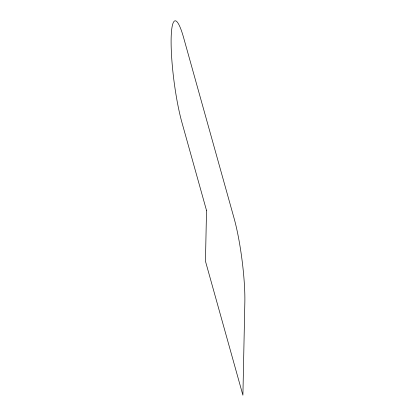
<?xml version="1.0" encoding="UTF-8"?>
<svg xmlns="http://www.w3.org/2000/svg" width="416" height="416" viewBox="0 0 416 416"><rect width="100%" height="100%" fill="white"/><g stroke="black" fill="none" stroke-linecap="round" stroke-linejoin="round"><path stroke-width="0.62" d="M206.523 210.491L205.457 261.201L242.902 395.2L244.847 302.229A59.987 8.861 82.6 0 0 234.031 218.093L183.721 38.033A59.987 8.861 82.6 0 0 171.137 38.418A59.987 8.861 82.6 0 0 181.953 122.554L206.523 210.491"/></g></svg>
